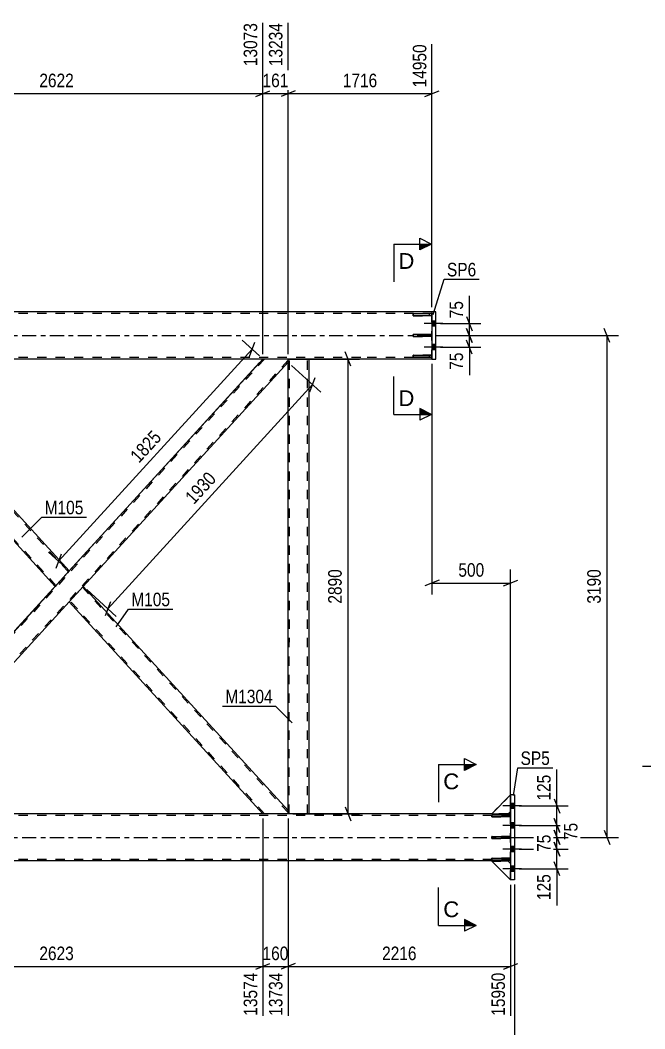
# Model space of a CAD drawing. Header units: millimetres. Extents: x -66 to 775, y -345 to 249.
# Drawn here: x 358 to 490.4, y -146.9 to 66.8 of the extents above; entities that cross this region are included whole.
import ezdxf

# ---------------------------------------------------------------- set-up
doc = ezdxf.new("R2010")
doc.units = ezdxf.units.MM
doc.linetypes.add('DXK_LINE_DOT2', pattern=[3.9198, 1.9599, -1.9599])
doc.linetypes.add('DXK_LINE_DOT3', pattern=[5.9187, 2.979, -0.9799, 0.9799, -0.9799])
doc.styles.add('Arial', font='ARIAL.TTF', dxfattribs={"height": 0.2})
doc.styles.add('Arial Narrow', font='ARIALN.TTF', dxfattribs={"height": 0.2})

# ---------------------------------------------------------------- blocks, each defined once
blk = doc.blocks.new('Part-761549502-3901 - 3824')
at = {"color": 2, "linetype": 'Continuous'}
for p, q in [((461.93, -97.33), (457.93, -101.33)), ((457.93, -101.33), (461.43, -101.33)), ((461.43, -101.33), (461.93, -100.83))]:
    blk.add_line(p, q, dxfattribs=at)
at = {"color": 7, "linetype": 'DXK_LINE_DOT2'}
blk.add_line((461.93, -100.83), (461.93, -97.33), dxfattribs=at)
blk = doc.blocks.new('Part-761549502-3910 - 3824')
at = {"color": 7, "linetype": 'DXK_LINE_DOT2'}
for p, q in [((457.93, -111.35), (461.43, -111.35)), ((461.93, -115.35), (457.93, -111.35)), ((461.43, -111.35), (461.93, -111.85)), ((461.93, -111.85), (461.93, -115.35))]:
    blk.add_line(p, q, dxfattribs=at)
blk = doc.blocks.new('Part-761549502-3922 - 3824')
at = {"color": 2, "linetype": 'Continuous'}
for p, q in [((457.93, -101.57), (461.93, -101.57)), ((457.93, -101.97), (457.93, -101.57)), ((461.93, -101.97), (457.93, -101.97)), ((461.93, -101.57), (461.93, -101.97))]:
    blk.add_line(p, q, dxfattribs=at)
at = {"color": 7, "linetype": 'DXK_LINE_DOT2'}
blk.add_line((461.43, -101.97), (461.43, -101.57), dxfattribs=at)
blk = doc.blocks.new('Part-761549502-3904 - 3824')
at = {"color": 7, "linetype": 'DXK_LINE_DOT2'}
for p, q in [((461.93, -97.33), (457.93, -101.33)), ((461.93, -100.83), (461.93, -97.33)), ((457.93, -101.33), (461.43, -101.33)), ((461.43, -101.33), (461.93, -100.83))]:
    blk.add_line(p, q, dxfattribs=at)
blk = doc.blocks.new('Bolt-761549502-3971 - 3824')
at = {"linetype": 'Continuous'}
for points in [[(445.27, 3.05), (445.27, 1.95), (446.1, 1.95), (446.1, 3.05)], [(445.27, 3.05), (445.27, 1.95), (446.1, 1.95), (446.1, 3.05)], [(445.27, -1.95), (445.27, -3.05), (446.1, -3.05), (446.1, -1.95)], [(445.27, -1.95), (445.27, -3.05), (446.1, -3.05), (446.1, -1.95)]]:
    blk.add_hatch(color=1, dxfattribs=at).paths.add_polyline_path(points)
at = {"color": 1, "linetype": 'Continuous'}
for p, q in [((447.57, 2.5), (443.6, 2.5)), ((447.57, 2.5), (443.6, 2.5)), ((446.1, 3.05), (445.27, 3.05)), ((446.1, 3.05), (445.27, 3.05)), ((446.1, 1.95), (445.27, 1.95)), ((446.1, 1.95), (445.27, 1.95)), ((446.1, -1.95), (445.27, -1.95)), ((446.1, -1.95), (445.27, -1.95)), ((447.57, -2.5), (443.6, -2.5)), ((447.57, -2.5), (443.6, -2.5)), ((446.1, -3.05), (445.27, -3.05)), ((446.1, -3.05), (445.27, -3.05))]:
    blk.add_line(p, q, dxfattribs=at)
blk = doc.blocks.new('Part-761549502-3907 - 3824')
at = {"color": 2, "linetype": 'Continuous'}
for p, q in [((461.93, -115.35), (457.93, -111.35)), ((461.43, -111.35), (457.93, -111.35)), ((461.43, -111.35), (461.93, -111.85)), ((461.93, -115.33), (461.93, -115.35))]:
    blk.add_line(p, q, dxfattribs=at)
at = {"color": 7, "linetype": 'DXK_LINE_DOT2'}
blk.add_line((461.93, -115.33), (461.93, -111.85), dxfattribs=at)
blk = doc.blocks.new('Part-761549502-3913 - 3824')
at = {"color": 7, "linetype": 'DXK_LINE_DOT2'}
for p, q in [((461.93, -101.57), (457.93, -101.57)), ((457.93, -101.57), (457.93, -101.97)), ((457.93, -101.97), (461.93, -101.97)), ((461.43, -101.97), (461.43, -101.57)), ((461.93, -101.97), (461.93, -101.57))]:
    blk.add_line(p, q, dxfattribs=at)
blk = doc.blocks.new('Part-761549502-3916 - 3824')
at = {"color": 7, "linetype": 'DXK_LINE_DOT2'}
for p, q in [((461.93, -110.74), (457.93, -110.74)), ((457.93, -110.74), (457.93, -111.14)), ((461.43, -111.14), (461.43, -110.74)), ((461.93, -111.14), (461.93, -110.74)), ((457.93, -111.14), (461.93, -111.14))]:
    blk.add_line(p, q, dxfattribs=at)
blk = doc.blocks.new('Part-761549502-3919 - 3824')
at = {"color": 7, "linetype": 'DXK_LINE_DOT2'}
for p, q in [((461.93, -106.15), (457.93, -106.15)), ((457.93, -106.15), (457.93, -106.55)), ((457.93, -106.55), (461.93, -106.55)), ((461.43, -106.55), (461.43, -106.15)), ((461.93, -106.55), (461.93, -106.15))]:
    blk.add_line(p, q, dxfattribs=at)
blk = doc.blocks.new('Part-761549502-3989 - 3824')
at = {"color": 7, "linetype": 'DXK_LINE_DOT2'}
for p, q in [((430.17, 4.67), (15.1, 4.67)), ((445.27, 4.67), (430.27, 4.67)), ((445.27, -5), (445.27, 5)), ((430.17, -4.67), (15.1, -4.67)), ((445.27, -4.67), (430.27, -4.67))]:
    blk.add_line(p, q, dxfattribs=at)
at = {"color": 2, "linetype": 'Continuous'}
for p, q in [((430.17, 5), (321.69, 5)), ((445.27, 5), (430.27, 5)), ((430.17, -5), (321.69, -5)), ((445.27, -5), (430.27, -5))]:
    blk.add_line(p, q, dxfattribs=at)
at = {"color": 7, "linetype": 'DXK_LINE_DOT3'}
for p, q in [((15.1, 0), (430.17, 0)), ((430.27, 0), (447.27, 0))]:
    blk.add_line(p, q, dxfattribs=at)
blk = doc.blocks.new('Part-761549502-3925 - 3824')
at = {"color": 2, "linetype": 'Continuous'}
for p, q in [((457.93, -110.74), (461.93, -110.74)), ((457.93, -111.14), (457.93, -110.74)), ((461.93, -110.74), (461.93, -111.14)), ((461.93, -111.14), (457.93, -111.14))]:
    blk.add_line(p, q, dxfattribs=at)
at = {"color": 7, "linetype": 'DXK_LINE_DOT2'}
blk.add_line((461.43, -111.14), (461.43, -110.74), dxfattribs=at)
blk = doc.blocks.new('Part-761549502-3928 - 3824')
at = {"color": 2, "linetype": 'Continuous'}
for p, q in [((457.93, -106.15), (461.93, -106.15)), ((457.93, -106.55), (457.93, -106.15)), ((461.93, -106.55), (457.93, -106.55)), ((461.93, -106.15), (461.93, -106.55))]:
    blk.add_line(p, q, dxfattribs=at)
at = {"color": 7, "linetype": 'DXK_LINE_DOT2'}
blk.add_line((461.43, -106.55), (461.43, -106.15), dxfattribs=at)
blk = doc.blocks.new('Bolt-761549502-3972 - 3824')
at = {"linetype": 'Continuous'}
for points in [[(461.93, -99.12), (461.93, -100.22), (462.77, -100.22), (462.77, -99.12)], [(461.93, -99.12), (461.93, -100.22), (462.77, -100.22), (462.77, -99.12)], [(461.93, -99.12), (461.93, -100.22), (462.77, -100.22), (462.77, -99.12)], [(461.93, -103.28), (461.93, -104.38), (462.77, -104.38), (462.77, -103.28)], [(461.93, -103.28), (461.93, -104.38), (462.77, -104.38), (462.77, -103.28)], [(461.93, -108.28), (461.93, -109.38), (462.77, -109.38), (462.77, -108.28)], [(461.93, -108.28), (461.93, -109.38), (462.77, -109.38), (462.77, -108.28)], [(461.93, -112.45), (461.93, -113.55), (462.77, -113.55), (462.77, -112.45)], [(461.93, -112.45), (461.93, -113.55), (462.77, -113.55), (462.77, -112.45)], [(461.93, -112.45), (461.93, -113.55), (462.77, -113.55), (462.77, -112.45)]]:
    blk.add_hatch(color=1, dxfattribs=at).paths.add_polyline_path(points)
at = {"color": 1, "linetype": 'Continuous'}
for p, q in [((464.23, -99.67), (460.27, -99.67)), ((464.23, -99.67), (460.27, -99.67)), ((464.23, -99.67), (460.27, -99.67)), ((462.77, -99.12), (461.93, -99.12)), ((462.77, -99.12), (461.93, -99.12)), ((462.77, -99.12), (461.93, -99.12)), ((462.77, -100.22), (461.93, -100.22)), ((462.77, -100.22), (461.93, -100.22)), ((462.77, -100.22), (461.93, -100.22)), ((464.23, -103.83), (460.27, -103.83)), ((464.23, -103.83), (460.27, -103.83)), ((462.77, -103.28), (461.93, -103.28)), ((462.77, -103.28), (461.93, -103.28)), ((462.77, -104.38), (461.93, -104.38)), ((462.77, -104.38), (461.93, -104.38)), ((464.23, -108.83), (460.27, -108.83)), ((464.23, -108.83), (460.27, -108.83)), ((462.77, -108.28), (461.93, -108.28)), ((462.77, -108.28), (461.93, -108.28)), ((462.77, -109.38), (461.93, -109.38)), ((462.77, -109.38), (461.93, -109.38)), ((464.23, -113), (460.27, -113)), ((464.23, -113), (460.27, -113)), ((464.23, -113), (460.27, -113)), ((462.77, -112.45), (461.93, -112.45)), ((462.77, -112.45), (461.93, -112.45)), ((462.77, -112.45), (461.93, -112.45)), ((462.77, -113.55), (461.93, -113.55)), ((462.77, -113.55), (461.93, -113.55)), ((462.77, -113.55), (461.93, -113.55))]:
    blk.add_line(p, q, dxfattribs=at)
blk = doc.blocks.new('Part-761549502-3994 - 3824')
at = {"color": 7, "linetype": 'DXK_LINE_DOT2'}
for p, q in [((430.17, -101.67), (15.1, -101.67)), ((461.93, -101.67), (430.27, -101.67)), ((461.43, -101.33), (457.93, -101.33)), ((461.93, -111.33), (461.93, -101.33)), ((430.17, -111), (15.1, -111)), ((461.93, -111), (430.27, -111))]:
    blk.add_line(p, q, dxfattribs=at)
at = {"color": 2, "linetype": 'Continuous'}
for p, q in [((430.17, -101.33), (321.69, -101.33)), ((457.93, -101.33), (430.27, -101.33)), ((461.93, -101.33), (461.43, -101.33)), ((430.17, -111.33), (15.1, -111.33)), ((461.93, -111.33), (430.27, -111.33))]:
    blk.add_line(p, q, dxfattribs=at)
at = {"color": 7, "linetype": 'DXK_LINE_DOT3'}
for p, q in [((15.1, -106.33), (430.17, -106.33)), ((430.27, -106.33), (463.93, -106.33))]:
    blk.add_line(p, q, dxfattribs=at)
blk = doc.blocks.new('Part-761549502-4018 - 3824')
at = {"color": 7, "linetype": 'DXK_LINE_DOT2'}
for p, q in [((445.27, -4.18), (441.27, -4.18)), ((441.27, -4.18), (441.27, -4.58)), ((444.77, -4.58), (444.77, -4.18)), ((445.27, -4.58), (445.27, -4.18)), ((441.27, -4.58), (445.27, -4.58))]:
    blk.add_line(p, q, dxfattribs=at)
blk = doc.blocks.new('Part-761549502-4021 - 3824')
at = {"color": 7, "linetype": 'DXK_LINE_DOT2'}
for p, q in [((445.27, 4.58), (441.27, 4.58)), ((441.27, 4.58), (441.27, 4.18)), ((444.77, 4.18), (444.77, 4.58)), ((445.27, 4.18), (445.27, 4.58)), ((441.27, 4.18), (445.27, 4.18))]:
    blk.add_line(p, q, dxfattribs=at)
blk = doc.blocks.new('Part-761549502-4024 - 3824')
at = {"color": 7, "linetype": 'DXK_LINE_DOT2'}
for p, q in [((445.27, 0.2), (441.27, 0.2)), ((441.27, 0.2), (441.27, -0.2)), ((444.77, -0.2), (444.77, 0.2)), ((445.27, -0.2), (445.27, 0.2)), ((441.27, -0.2), (445.27, -0.2))]:
    blk.add_line(p, q, dxfattribs=at)
blk = doc.blocks.new('Part-761549502-4027 - 3824')
at = {"color": 2, "linetype": 'Continuous'}
for p, q in [((441.27, -4.18), (445.27, -4.18)), ((441.27, -4.58), (441.27, -4.18)), ((445.27, -4.18), (445.27, -4.58)), ((445.27, -4.58), (441.27, -4.58))]:
    blk.add_line(p, q, dxfattribs=at)
at = {"color": 7, "linetype": 'DXK_LINE_DOT2'}
blk.add_line((444.77, -4.58), (444.77, -4.18), dxfattribs=at)
blk = doc.blocks.new('Part-761549502-4030 - 3824')
at = {"color": 2, "linetype": 'Continuous'}
for p, q in [((445.27, 4.58), (441.27, 4.58)), ((441.27, 4.18), (441.27, 4.58)), ((445.27, 4.58), (445.27, 4.18)), ((445.27, 4.18), (441.27, 4.18))]:
    blk.add_line(p, q, dxfattribs=at)
at = {"color": 7, "linetype": 'DXK_LINE_DOT2'}
blk.add_line((444.77, 4.18), (444.77, 4.58), dxfattribs=at)
blk = doc.blocks.new('Part-761549502-4033 - 3824')
at = {"color": 2, "linetype": 'Continuous'}
for p, q in [((445.27, 0.2), (441.27, 0.2)), ((441.27, -0.2), (441.27, 0.2)), ((445.27, 0.2), (445.27, -0.2)), ((445.27, -0.2), (441.27, -0.2))]:
    blk.add_line(p, q, dxfattribs=at)
at = {"color": 7, "linetype": 'DXK_LINE_DOT2'}
blk.add_line((444.77, -0.2), (444.77, 0.2), dxfattribs=at)
blk = doc.blocks.new('Part-761549502-4090 - 3824')
at = {"color": 2, "linetype": 'Continuous'}
for p, q in [((446.1, 5), (445.27, 5)), ((445.27, 5), (445.27, -5)), ((446.1, -5), (446.1, 5)), ((445.27, -5), (446.1, -5))]:
    blk.add_line(p, q, dxfattribs=at)
blk = doc.blocks.new('Part-761549502-4095 - 3824')
at = {"color": 2, "linetype": 'Continuous'}
for p, q in [((462.77, -97.33), (461.93, -97.33)), ((461.93, -97.33), (461.93, -115.33)), ((462.77, -97.33), (462.77, -115.33)), ((462.77, -115.33), (461.93, -115.33))]:
    blk.add_line(p, q, dxfattribs=at)
blk = doc.blocks.new('Part-761549502-4110 - 3824')
at = {"color": 2, "linetype": 'Continuous'}
for p, q in [((371.36, -53.16), (368.38, -56.42)), ((414.77, -100.66), (371.36, -53.16)), ((409.42, -101.33), (368.38, -56.42)), ((414.77, -101.33), (414.77, -100.66))]:
    blk.add_line(p, q, dxfattribs=at)
at = {"color": 7, "linetype": 'DXK_LINE_DOT2'}
for p, q in [((414.77, -101.06), (371.18, -53.36)), ((368.56, -56.23), (368.58, -56.21)), ((409.78, -101.33), (368.56, -56.23)), ((414.77, -101.33), (409.42, -101.33))]:
    blk.add_line(p, q, dxfattribs=at)
blk = doc.blocks.new('Part-761549502-4160 - 3824')
at = {"color": 7, "linetype": 'DXK_LINE_DOT2'}
for p, q in [((414.77, -5), (419.17, -5)), ((414.77, -5.66), (414.77, -5)), ((415.03, -101.33), (415.04, -5)), ((418.9, -101.33), (418.9, -5)), ((414.77, -101.33), (414.77, -100.66)), ((419.17, -101.33), (414.77, -101.33))]:
    blk.add_line(p, q, dxfattribs=at)
at = {"color": 2, "linetype": 'Continuous'}
for p, q in [((414.77, -100.66), (414.77, -5.66)), ((419.17, -5), (419.17, -101.33))]:
    blk.add_line(p, q, dxfattribs=at)
blk = doc.blocks.new('Part-761549502-4185 - 3824')
at = {"color": 7, "linetype": 'DXK_LINE_DOT2'}
for p, q in [((409.78, -5), (322, -101.05)), ((414.77, -5.27), (326.98, -101.33)), ((414.77, -5), (409.42, -5)), ((368.38, -49.9), (365.4, -53.16)), ((371.36, -53.16), (368.38, -56.42)), ((327.34, -101.33), (322, -101.33))]:
    blk.add_line(p, q, dxfattribs=at)
at = {"color": 2, "linetype": 'Continuous'}
for p, q in [((409.42, -5), (368.38, -49.9)), ((414.77, -5.66), (371.36, -53.16)), ((414.77, -5.66), (414.77, -5)), ((365.4, -53.16), (322, -100.66)), ((368.38, -56.42), (327.34, -101.33)), ((322, -101.33), (322, -100.66))]:
    blk.add_line(p, q, dxfattribs=at)
blk = doc.blocks.new('Part-761549502-4190 - 3824')
at = {"color": 2, "linetype": 'Continuous'}
for p, q in [((322, -5.66), (322, -5)), ((365.4, -53.16), (322, -5.66)), ((368.38, -49.9), (327.36, -5)), ((368.02, -50.3), (365.4, -53.16)), ((368.38, -49.9), (368.02, -50.3))]:
    blk.add_line(p, q, dxfattribs=at)
at = {"color": 7, "linetype": 'DXK_LINE_DOT2'}
for p, q in [((327.36, -5), (322, -5)), ((365.58, -52.96), (322, -5.27)), ((368.2, -50.1), (326.99, -5)), ((368.36, -49.93), (368.02, -50.3)), ((365.58, -52.96), (365.6, -52.95))]:
    blk.add_line(p, q, dxfattribs=at)
blk = doc.blocks.new('StraightDimension-761549502-24557 - 3824')
at = {"color": 7, "linetype": 'Continuous'}
for p, q in [((463.77, -108.83), (474.15, -108.83)), ((471.15, -107.33), (472.35, -110.33)), ((471.75, -113), (471.75, -108.83)), ((463.77, -113), (474.15, -113)), ((472.35, -114.5), (471.15, -111.5))]:
    blk.add_line(p, q, dxfattribs=at)
at = {"color": 0}
blk.add_wipeout([(470.99, -113.53), (466.79, -113.53), (466.79, -120.21), (470.99, -120.21)], dxfattribs=at)
at = {"color": 7, "linetype": 'Continuous'}
blk.add_line((471.75, -113), (471.75, -120.73), dxfattribs=at)
blk.add_line((471.75, -113), (471.75, -120.73), dxfattribs=at)
at = {"color": 3, "style": 'Arial Narrow'}
blk.add_text('125', height=2.863, rotation=90.0002, dxfattribs=at).set_placement((470.4, -119.61))
blk = doc.blocks.new('StraightDimension-761549502-4829 - 3824')
at = {"color": 7, "linetype": 'Continuous'}
for p, q in [((447.1, 0), (484.78, 0)), ((482.98, -1.5), (481.78, 1.5)), ((482.38, -106.33), (482.38, 0)), ((463.77, -106.33), (484.78, -106.33)), ((481.78, -104.83), (482.98, -107.83))]:
    blk.add_line(p, q, dxfattribs=at)
at = {"color": 0}
blk.add_wipeout([(481.63, -48.91), (477.43, -48.91), (477.43, -57.42), (481.63, -57.42)], dxfattribs=at)
at = {"color": 3, "style": 'Arial Narrow'}
blk.add_text('3190', height=2.863, rotation=90.0002, dxfattribs=at).set_placement((481.03, -56.82))
blk = doc.blocks.new('StraightDimension-761549502-4692 - 3824')
at = {"color": 7, "linetype": 'Continuous'}
for p, q in [((415.51, -6.34), (421.74, -12.03)), ((376.56, -57.91), (419.97, -10.41)), ((419.4, -11.93), (420.53, -8.9)), ((372.1, -53.84), (378.33, -59.53)), ((377.13, -56.4), (375.99, -59.42))]:
    blk.add_line(p, q, dxfattribs=at)
at = {"color": 0}
blk.add_wipeout([(400.58, -30.52), (397.48, -27.68), (391.74, -33.97), (394.84, -36.8)], dxfattribs=at)
at = {"color": 3, "style": 'Arial Narrow'}
blk.add_text('1930', height=2.863, rotation=47.5784, dxfattribs=at).set_placement((394.8, -35.95))
blk = doc.blocks.new('StraightDimension-761549502-14156 - 3824')
at = {"color": 7, "linetype": 'Continuous'}
for p, q in [((409.42, -102.33), (409.42, -144.12)), ((414.77, -102.32), (414.77, -144.12)), ((407.92, -134.28), (410.92, -133.08)), ((409.42, -133.68), (414.77, -133.68)), ((416.27, -133.08), (413.27, -134.28))]:
    blk.add_line(p, q, dxfattribs=at)
at = {"color": 0}
blk.add_wipeout([(415.44, -132.93), (415.44, -128.73), (408.75, -128.73), (408.75, -132.93)], dxfattribs=at)
at = {"color": 0, "linetype": 'Continuous'}
blk.add_wipeout([(414.17, -134.38), (409.97, -134.38), (409.97, -144.72), (414.17, -144.72)], dxfattribs=at)
at = {"color": 3, "style": 'Arial Narrow'}
blk.add_text('160', height=2.863, dxfattribs=at).set_placement((409.35, -132.33))
at = {"color": 3, "linetype": 'Continuous', "style": 'Arial Narrow'}
blk.add_text('13734', height=2.863, rotation=90.0002, dxfattribs=at).set_placement((413.57, -144.12))
blk = doc.blocks.new('StraightDimension-761549502-4285 - 3824')
at = {"color": 7, "linetype": 'Continuous'}
for p, q in [((428.08, -6.5), (426.88, -3.5)), ((415.77, -5), (429.88, -5)), ((427.48, -101.33), (427.48, -5)), ((426.88, -99.83), (428.08, -102.83)), ((415.77, -101.33), (429.88, -101.33))]:
    blk.add_line(p, q, dxfattribs=at)
at = {"color": 0}
blk.add_wipeout([(426.73, -48.91), (422.53, -48.91), (422.53, -57.42), (426.73, -57.42)], dxfattribs=at)
at = {"color": 3, "style": 'Arial Narrow'}
blk.add_text('2890', height=2.863, rotation=90.0002, dxfattribs=at).set_placement((426.13, -56.82))
blk = doc.blocks.new('StraightDimension-761549502-14157 - 3824')
at = {"color": 7, "linetype": 'Continuous'}
for p, q in [((322, -101.66), (322, -148.62)), ((409.42, -102.33), (409.42, -144.12)), ((323.5, -133.08), (320.5, -134.28)), ((322, -133.68), (409.42, -133.68)), ((407.92, -134.28), (410.92, -133.08))]:
    blk.add_line(p, q, dxfattribs=at)
at = {"color": 0}
blk.add_wipeout([(369.97, -132.93), (369.97, -128.73), (361.45, -128.73), (361.45, -132.93)], dxfattribs=at)
at = {"color": 0, "linetype": 'Continuous'}
blk.add_wipeout([(408.82, -134.38), (404.62, -134.38), (404.62, -144.72), (408.82, -144.72)], dxfattribs=at)
at = {"color": 3, "style": 'Arial Narrow'}
blk.add_text('2623', height=2.863, dxfattribs=at).set_placement((362.05, -132.33))
at = {"color": 3, "linetype": 'Continuous', "style": 'Arial Narrow'}
blk.add_text('13574', height=2.863, rotation=90.0002, dxfattribs=at).set_placement((408.22, -144.12))
blk = doc.blocks.new('StraightDimension-761549502-4274 - 3824')
at = {"color": 7, "linetype": 'Continuous'}
blk.add_line((462.77, -116.33), (462.77, -158.84), dxfattribs=at)
blk = doc.blocks.new('AngleDimension-761549502-4419 - 3824')
at = {"color": 7, "linetype": 'Continuous'}
for p, q in [((408.74, -5.74), (356.07, -63.37)), ((345.15, -63.37), (356.07, -63.37)), ((345.15, -75.33), (356.07, -63.37)), ((345.15, -75.33), (345.15, -63.37))]:
    blk.add_line(p, q, dxfattribs=at)
at = {"color": 0}
for points in [[(353.43, -62.47), (353.43, -58.27), (347.79, -58.27), (347.79, -62.47)], [(344.25, -65.42), (340.05, -65.42), (340.05, -73.29), (344.25, -73.29)]]:
    blk.add_wipeout(points, dxfattribs=at)
at = {"color": 3, "style": 'Arial'}
blk.add_text('91', height=2.865, dxfattribs=at).set_placement((348.39, -61.87))
blk.add_text('100', height=2.865, rotation=90.0002, dxfattribs=at).set_placement((343.65, -72.69))
blk = doc.blocks.new('StraightDimension-761549502-4671 - 3824')
at = {"color": 7, "linetype": 'Continuous'}
for p, q in [((408.68, -4.33), (405.05, -1.01)), ((406.59, -4.45), (407.73, -1.43)), ((366.13, -47.84), (407.16, -2.94)), ((367.65, -49.23), (364.02, -45.92)), ((366.7, -46.33), (365.56, -49.35))]:
    blk.add_line(p, q, dxfattribs=at)
at = {"color": 0}
blk.add_wipeout([(388.96, -21.74), (385.86, -18.91), (380.12, -25.19), (383.22, -28.02)], dxfattribs=at)
at = {"color": 3, "style": 'Arial Narrow'}
blk.add_text('1825', height=2.863, rotation=47.5784, dxfattribs=at).set_placement((383.18, -27.18))
blk = doc.blocks.new('StraightDimension-761549502-4886 - 3824')
at = {"color": 7, "linetype": 'Continuous'}
for p, q in [((447.1, 2.5), (455.6, 2.5)), ((452.6, 4), (453.8, 1)), ((453.2, 0), (453.2, 2.5)), ((446.27, 0), (455.6, 0)), ((453.8, -1.5), (452.6, 1.5))]:
    blk.add_line(p, q, dxfattribs=at)
at = {"color": 0}
blk.add_wipeout([(452.45, 7.88), (448.25, 7.88), (448.25, 3.02), (452.45, 3.02)], dxfattribs=at)
at = {"color": 7, "linetype": 'Continuous'}
blk.add_line((453.2, 2.5), (453.2, 8.41), dxfattribs=at)
blk.add_line((453.2, 2.5), (453.2, 8.41), dxfattribs=at)
at = {"color": 3, "style": 'Arial Narrow'}
blk.add_text('75', height=2.863, rotation=90.0002, dxfattribs=at).set_placement((451.85, 3.63))
blk = doc.blocks.new('StraightDimension-761549502-4895 - 3824')
at = {"color": 7, "linetype": 'Continuous'}
for p, q in [((446.27, 0), (455.6, 0)), ((452.6, 1.5), (453.8, -1.5)), ((453.2, -2.5), (453.2, 0)), ((453.8, -4), (452.6, -1)), ((447.1, -2.5), (455.6, -2.5))]:
    blk.add_line(p, q, dxfattribs=at)
at = {"color": 0}
blk.add_wipeout([(452.45, -3.03), (448.25, -3.03), (448.25, -7.88), (452.45, -7.88)], dxfattribs=at)
at = {"color": 7, "linetype": 'Continuous'}
blk.add_line((453.2, -2.5), (453.2, -8.41), dxfattribs=at)
blk.add_line((453.2, -2.5), (453.2, -8.41), dxfattribs=at)
at = {"color": 3, "style": 'Arial Narrow'}
blk.add_text('75', height=2.863, rotation=90.0002, dxfattribs=at).set_placement((451.85, -7.28))
blk = doc.blocks.new('StraightDimension-761549502-14155 - 3824')
at = {"color": 7, "linetype": 'Continuous'}
for p, q in [((414.77, -102.32), (414.77, -144.12)), ((461.93, -116.35), (461.93, -144.12)), ((416.27, -133.08), (413.27, -134.28)), ((414.77, -133.68), (461.93, -133.68)), ((460.43, -134.28), (463.43, -133.08))]:
    blk.add_line(p, q, dxfattribs=at)
at = {"color": 0}
blk.add_wipeout([(442.61, -132.93), (442.61, -128.73), (434.09, -128.73), (434.09, -132.93)], dxfattribs=at)
at = {"color": 0, "linetype": 'Continuous'}
blk.add_wipeout([(461.33, -134.38), (457.13, -134.38), (457.13, -144.72), (461.33, -144.72)], dxfattribs=at)
at = {"color": 3, "style": 'Arial Narrow'}
blk.add_text('2216', height=2.863, dxfattribs=at).set_placement((434.69, -132.33))
at = {"color": 3, "linetype": 'Continuous', "style": 'Arial Narrow'}
blk.add_text('15950', height=2.863, rotation=90.0002, dxfattribs=at).set_placement((460.73, -144.12))
blk = doc.blocks.new('StraightDimension-761549502-15902 - 3824')
at = {"color": 7, "linetype": 'Continuous'}
for p, q in [((414.77, -4), (414.77, 66.19)), ((445.27, 6), (445.27, 61.69)), ((416.27, 51.84), (413.27, 50.64)), ((443.77, 50.64), (446.77, 51.84)), ((414.77, 51.24), (445.27, 51.24))]:
    blk.add_line(p, q, dxfattribs=at)
at = {"color": 0, "linetype": 'Continuous'}
blk.add_wipeout([(444.67, 62.29), (440.47, 62.29), (440.47, 51.94), (444.67, 51.94)], dxfattribs=at)
at = {"color": 0}
blk.add_wipeout([(434.27, 51.99), (434.27, 56.19), (425.76, 56.19), (425.76, 51.99)], dxfattribs=at)
at = {"color": 3, "linetype": 'Continuous', "style": 'Arial Narrow'}
blk.add_text('14950', height=2.863, rotation=90.0002, dxfattribs=at).set_placement((444.07, 52.54))
at = {"color": 3, "style": 'Arial Narrow'}
blk.add_text('1716', height=2.863, dxfattribs=at).set_placement((426.36, 52.59))
blk = doc.blocks.new('StraightDimension-761549502-15903 - 3824')
at = {"color": 7, "linetype": 'Continuous'}
for p, q in [((409.42, -4), (409.42, 66.19)), ((414.77, -4), (414.77, 66.19)), ((407.92, 50.64), (410.92, 51.84)), ((416.27, 51.84), (413.27, 50.64)), ((409.42, 51.24), (414.77, 51.24))]:
    blk.add_line(p, q, dxfattribs=at)
at = {"color": 0}
blk.add_wipeout([(415.43, 51.99), (415.43, 56.19), (408.75, 56.19), (408.75, 51.99)], dxfattribs=at)
at = {"color": 0, "linetype": 'Continuous'}
blk.add_wipeout([(414.17, 66.79), (409.97, 66.79), (409.97, 56.44), (414.17, 56.44)], dxfattribs=at)
at = {"color": 3, "linetype": 'Continuous', "style": 'Arial Narrow'}
blk.add_text('13234', height=2.863, rotation=90.0002, dxfattribs=at).set_placement((413.57, 57.04))
at = {"color": 3, "style": 'Arial Narrow'}
blk.add_text('161', height=2.863, dxfattribs=at).set_placement((409.35, 52.59))
blk = doc.blocks.new('StraightDimension-761549502-15904 - 3824')
at = {"color": 7, "linetype": 'Continuous'}
for p, q in [((322, -4.66), (322, 66.19)), ((409.42, -4), (409.42, 66.19)), ((323.5, 51.84), (320.5, 50.64)), ((407.92, 50.64), (410.92, 51.84)), ((322, 51.24), (409.42, 51.24))]:
    blk.add_line(p, q, dxfattribs=at)
at = {"color": 0, "linetype": 'Continuous'}
blk.add_wipeout([(408.82, 66.79), (404.62, 66.79), (404.62, 56.44), (408.82, 56.44)], dxfattribs=at)
at = {"color": 0}
blk.add_wipeout([(369.96, 51.99), (369.96, 56.19), (361.45, 56.19), (361.45, 51.99)], dxfattribs=at)
at = {"color": 3, "linetype": 'Continuous', "style": 'Arial Narrow'}
blk.add_text('13073', height=2.863, rotation=90.0002, dxfattribs=at).set_placement((408.22, 57.04))
at = {"color": 3, "style": 'Arial Narrow'}
blk.add_text('2622', height=2.863, dxfattribs=at).set_placement((362.05, 52.59))
blk = doc.blocks.new('StraightDimension-761549502-25620 - 3824')
at = {"color": 7, "linetype": 'Continuous'}
for p, q in [((445.27, -6), (445.27, -54.86)), ((461.93, -100.33), (461.93, -49.61)), ((446.77, -51.86), (443.77, -53.06)), ((445.27, -52.46), (461.93, -52.46)), ((460.43, -53.06), (463.43, -51.86))]:
    blk.add_line(p, q, dxfattribs=at)
at = {"color": 0}
blk.add_wipeout([(456.94, -51.71), (456.94, -47.51), (450.26, -47.51), (450.26, -51.71)], dxfattribs=at)
at = {"color": 3, "style": 'Arial Narrow'}
blk.add_text('500', height=2.863, dxfattribs=at).set_placement((450.86, -51.11))
blk = doc.blocks.new('StraightDimension-761549502-24554 - 3824')
at = {"color": 7, "linetype": 'Continuous'}
for p, q in [((471.15, -98.17), (472.35, -101.17)), ((463.77, -99.67), (474.15, -99.67)), ((471.75, -103.83), (471.75, -99.67)), ((472.35, -105.33), (471.15, -102.33)), ((463.77, -103.83), (474.15, -103.83))]:
    blk.add_line(p, q, dxfattribs=at)
at = {"color": 0}
blk.add_wipeout([(470.99, -92.46), (466.79, -92.46), (466.79, -99.14), (470.99, -99.14)], dxfattribs=at)
at = {"color": 7, "linetype": 'Continuous'}
blk.add_line((471.75, -99.67), (471.75, -91.93), dxfattribs=at)
blk.add_line((471.75, -99.67), (471.75, -91.93), dxfattribs=at)
at = {"color": 3, "style": 'Arial Narrow'}
blk.add_text('125', height=2.863, rotation=90.0002, dxfattribs=at).set_placement((470.4, -98.54))
blk = doc.blocks.new('StraightDimension-761549502-24555 - 3824')
at = {"color": 7, "linetype": 'Continuous'}
for p, q in [((471.15, -102.33), (472.35, -105.33)), ((463.77, -103.83), (474.6, -103.83)), ((471.75, -106.33), (471.75, -103.83)), ((462.93, -106.33), (474.6, -106.33)), ((472.35, -107.83), (471.15, -104.83))]:
    blk.add_line(p, q, dxfattribs=at)
at = {"color": 0}
blk.add_wipeout([(476.7, -102.66), (472.5, -102.66), (472.5, -107.51), (476.7, -107.51)], dxfattribs=at)
at = {"color": 3, "style": 'Arial Narrow'}
blk.add_text('75', height=2.863, rotation=90.0002, dxfattribs=at).set_placement((476.1, -106.91))
blk = doc.blocks.new('StraightDimension-761549502-24556 - 3824')
at = {"color": 7, "linetype": 'Continuous'}
for p, q in [((462.93, -106.33), (474.15, -106.33)), ((471.15, -104.83), (472.35, -107.83)), ((471.75, -108.83), (471.75, -106.33)), ((463.77, -108.83), (474.15, -108.83)), ((472.35, -110.33), (471.15, -107.33))]:
    blk.add_line(p, q, dxfattribs=at)
at = {"color": 0}
blk.add_wipeout([(471, -105.16), (466.8, -105.16), (466.8, -110.01), (471, -110.01)], dxfattribs=at)
at = {"color": 3, "style": 'Arial Narrow'}
blk.add_text('75', height=2.863, rotation=90.0002, dxfattribs=at).set_placement((470.4, -109.41))
blk = doc.blocks.new('SectionMark-761549502-5006 - 3824')
at = {"linetype": 'Continuous'}
for points in [[(452.16, -92.14), (452.16, -90.89), (454.66, -90.89)], [(452.16, -124.98), (452.16, -123.73), (454.66, -124.98)]]:
    blk.add_hatch(color=6, dxfattribs=at).paths.add_polyline_path(points)
at = {"color": 6, "linetype": 'Continuous'}
for p, q in [((452.16, -92.14), (452.16, -89.64)), ((452.16, -89.64), (454.66, -90.89)), ((446.66, -90.89), (454.66, -90.89)), ((454.66, -90.89), (452.16, -92.14)), ((454.66, -124.98), (452.16, -123.73)), ((452.16, -123.73), (452.16, -126.23)), ((446.66, -124.98), (454.66, -124.98)), ((454.66, -124.98), (452.16, -126.23))]:
    blk.add_line(p, q, dxfattribs=at)
at = {"color": 0, "linetype": 'Continuous'}
for points in [[(451.03, -96.14), (451.03, -92.64), (447.66, -92.64), (447.66, -96.14)], [(451.03, -123.23), (451.03, -119.73), (447.66, -119.73), (447.66, -123.23)]]:
    blk.add_wipeout(points, dxfattribs=at)
at = {"color": 6, "linetype": 'Continuous'}
for p, q in [((446.66, -90.89), (446.66, -98.89)), ((446.66, -124.98), (446.66, -116.98))]:
    blk.add_line(p, q, dxfattribs=at)
at = {"color": 3, "linetype": 'Continuous', "style": 'Arial'}
for p in [(447.66, -96.14), (447.66, -123.23)]:
    blk.add_text('C', height=3.34, dxfattribs=at).set_placement(p)
blk = doc.blocks.new('Mark-761549502-4086 - 3824')
at = {"color": 0}
blk.add_wipeout([(454.65, 12.51), (454.65, 15.51), (448.44, 15.51), (448.44, 12.51)], dxfattribs=at)
blk.add_wipeout([(454.65, 12.51), (454.65, 15.51), (448.44, 15.51), (448.44, 12.51)], dxfattribs=at)
at = {"color": 30, "linetype": 'Continuous'}
for p, q in [((445.55, 4.41), (447.84, 11.91)), ((447.84, 11.91), (455.25, 11.91))]:
    blk.add_line(p, q, dxfattribs=at)
at = {"color": 3, "style": 'Arial Narrow'}
blk.add_text('SP6', height=2.863, dxfattribs=at).set_placement((448.44, 12.51))
blk = doc.blocks.new('Mark-761549502-4091 - 3824')
at = {"color": 0}
blk.add_wipeout([(470.26, -90.99), (470.26, -87.99), (464.04, -87.99), (464.04, -90.99)], dxfattribs=at)
blk.add_wipeout([(470.26, -90.99), (470.26, -87.99), (464.04, -87.99), (464.04, -90.99)], dxfattribs=at)
at = {"color": 30, "linetype": 'Continuous'}
for p, q in [((462.53, -97.44), (463.44, -91.59)), ((463.44, -91.59), (470.86, -91.59))]:
    blk.add_line(p, q, dxfattribs=at)
at = {"color": 3, "style": 'Arial Narrow'}
blk.add_text('SP5', height=2.863, dxfattribs=at).set_placement((464.04, -90.99))
blk = doc.blocks.new('Mark-761549502-4106 - 3824')
at = {"color": 0}
blk.add_wipeout([(389.76, -57.36), (389.76, -54.36), (381.54, -54.36), (381.54, -57.36)], dxfattribs=at)
blk.add_wipeout([(389.76, -57.36), (389.76, -54.36), (381.54, -54.36), (381.54, -57.36)], dxfattribs=at)
at = {"color": 30, "linetype": 'Continuous'}
for p, q in [((378.36, -61.73), (380.94, -57.96)), ((380.94, -57.96), (390.36, -57.96))]:
    blk.add_line(p, q, dxfattribs=at)
at = {"color": 3, "style": 'Arial Narrow'}
blk.add_text('M105', height=2.863, dxfattribs=at).set_placement((381.54, -57.36))
blk = doc.blocks.new('SectionMark-761549502-5004 - 3824')
at = {"linetype": 'Continuous'}
for points in [[(442.66, 18.1), (442.66, 19.35), (445.16, 19.35)], [(442.66, -16.72), (442.66, -15.47), (445.16, -16.72)]]:
    blk.add_hatch(color=6, dxfattribs=at).paths.add_polyline_path(points)
at = {"color": 6, "linetype": 'Continuous'}
for p, q in [((437.16, 19.35), (445.16, 19.35)), ((442.66, 18.1), (442.66, 20.6)), ((442.66, 20.6), (445.16, 19.35)), ((445.16, 19.35), (442.66, 18.1)), ((437.16, -16.72), (445.16, -16.72)), ((445.16, -16.72), (442.66, -15.47)), ((442.66, -15.47), (442.66, -17.97)), ((445.16, -16.72), (442.66, -17.97))]:
    blk.add_line(p, q, dxfattribs=at)
at = {"color": 0, "linetype": 'Continuous'}
for points in [[(441.53, 14.1), (441.53, 17.6), (438.16, 17.6), (438.16, 14.1)], [(441.53, -14.97), (441.53, -11.47), (438.16, -11.47), (438.16, -14.97)]]:
    blk.add_wipeout(points, dxfattribs=at)
at = {"color": 6, "linetype": 'Continuous'}
for p, q in [((437.16, 19.35), (437.16, 11.35)), ((437.16, -16.72), (437.16, -8.72))]:
    blk.add_line(p, q, dxfattribs=at)
at = {"color": 3, "linetype": 'Continuous', "style": 'Arial'}
for p in [(438.16, 14.1), (438.16, -14.97)]:
    blk.add_text('D', height=3.34, dxfattribs=at).set_placement(p)
blk = doc.blocks.new('Mark-761549502-4156 - 3824')
at = {"color": 0}
blk.add_wipeout([(411.52, -77.92), (411.52, -74.92), (401.47, -74.92), (401.47, -77.92)], dxfattribs=at)
blk.add_wipeout([(411.52, -77.92), (411.52, -74.92), (401.47, -74.92), (401.47, -77.92)], dxfattribs=at)
at = {"color": 30, "linetype": 'Continuous'}
for p in [(400.87, -78.52), (415.66, -82.06)]:
    blk.add_line(p, (412.12, -78.52), dxfattribs=at)
at = {"color": 3, "style": 'Arial Narrow'}
blk.add_text('M1304', height=2.863, dxfattribs=at).set_placement((401.47, -77.92))
blk = doc.blocks.new('Mark-761549502-4186 - 3824')
at = {"color": 0}
blk.add_wipeout([(371.41, -37.89), (371.41, -34.89), (363.18, -34.89), (363.18, -37.89)], dxfattribs=at)
blk.add_wipeout([(371.41, -37.89), (371.41, -34.89), (363.18, -34.89), (363.18, -37.89)], dxfattribs=at)
at = {"color": 30, "linetype": 'Continuous'}
for p, q in [((358.34, -42.73), (362.58, -38.49)), ((362.58, -38.49), (372.01, -38.49))]:
    blk.add_line(p, q, dxfattribs=at)
at = {"color": 3, "style": 'Arial Narrow'}
blk.add_text('M105', height=2.863, dxfattribs=at).set_placement((363.18, -37.89))
blk = doc.blocks.new('SectionMark-761549502-20480 - 3824')
at = {"color": 6, "linetype": 'Continuous'}
blk.add_line((497.86, -91.33), (489.86, -91.33), dxfattribs=at)

msp = doc.modelspace()

# ---------------------------------------------------------------- block references
for name in ['Part-761549502-3989 - 3824', 'Part-761549502-4021 - 3824', 'Part-761549502-4030 - 3824', 'Part-761549502-4090 - 3824', 'Bolt-761549502-3971 - 3824', 'Part-761549502-4024 - 3824', 'Part-761549502-4033 - 3824', 'Part-761549502-4018 - 3824', 'Part-761549502-4027 - 3824', 'Part-761549502-4185 - 3824', 'Part-761549502-4190 - 3824', 'Part-761549502-4160 - 3824', 'Part-761549502-4110 - 3824', 'Part-761549502-3901 - 3824', 'Part-761549502-3904 - 3824', 'Part-761549502-4095 - 3824', 'Bolt-761549502-3972 - 3824', 'Part-761549502-3994 - 3824', 'Part-761549502-3922 - 3824', 'Part-761549502-3913 - 3824', 'Part-761549502-3919 - 3824', 'Part-761549502-3928 - 3824', 'Part-761549502-3916 - 3824', 'Part-761549502-3925 - 3824', 'Part-761549502-3910 - 3824', 'Part-761549502-3907 - 3824']:
    msp.add_blockref(name, (0, 0))

# ---------------------------------------------------------------- next in the draw order: block references
for name in ['StraightDimension-761549502-4692 - 3824', 'StraightDimension-761549502-14156 - 3824', 'StraightDimension-761549502-24557 - 3824']:
    msp.add_blockref(name, (0, 0))

# ---------------------------------------------------------------- next in the draw order: block references
for name in ['StraightDimension-761549502-4829 - 3824', 'StraightDimension-761549502-4285 - 3824', 'AngleDimension-761549502-4419 - 3824', 'StraightDimension-761549502-14157 - 3824']:
    msp.add_blockref(name, (0, 0))

# ---------------------------------------------------------------- next in the draw order: block references
for name in ['StraightDimension-761549502-4886 - 3824', 'StraightDimension-761549502-4671 - 3824', 'Mark-761549502-4106 - 3824', 'Mark-761549502-4156 - 3824', 'StraightDimension-761549502-4274 - 3824']:
    msp.add_blockref(name, (0, 0))

# ---------------------------------------------------------------- next in the draw order: block references
for name in ['StraightDimension-761549502-4895 - 3824', 'Mark-761549502-4186 - 3824', 'StraightDimension-761549502-14155 - 3824']:
    msp.add_blockref(name, (0, 0))

# ---------------------------------------------------------------- next in the draw order: block references
for name in ['StraightDimension-761549502-15902 - 3824', 'StraightDimension-761549502-25620 - 3824']:
    msp.add_blockref(name, (0, 0))

# ---------------------------------------------------------------- next in the draw order: block references
for name in ['StraightDimension-761549502-15903 - 3824', 'Mark-761549502-4086 - 3824', 'SectionMark-761549502-5006 - 3824', 'StraightDimension-761549502-24554 - 3824']:
    msp.add_blockref(name, (0, 0))

# ---------------------------------------------------------------- next in the draw order: block references
for name in ['StraightDimension-761549502-15904 - 3824', 'SectionMark-761549502-5004 - 3824', 'Mark-761549502-4091 - 3824', 'StraightDimension-761549502-24555 - 3824']:
    msp.add_blockref(name, (0, 0))

# ---------------------------------------------------------------- next in the draw order: block references
for name in ['SectionMark-761549502-20480 - 3824', 'StraightDimension-761549502-24556 - 3824']:
    msp.add_blockref(name, (0, 0))

doc.saveas('drawing.dxf')
